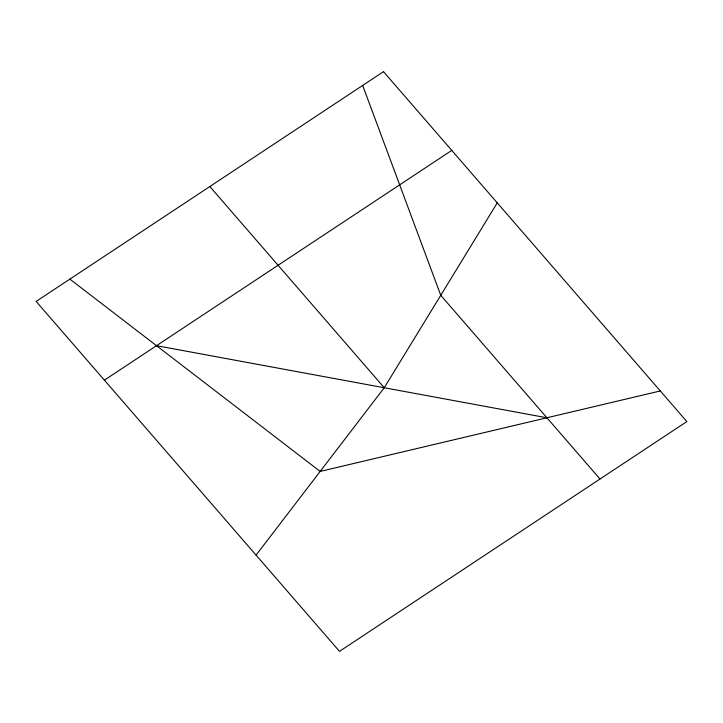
<?xml version="1.0" encoding="UTF-8"?>
<svg xmlns="http://www.w3.org/2000/svg" width="723" height="723" viewBox="0 0 723 723"><rect width="100%" height="100%" fill="white"/><g stroke="black" fill="none" stroke-linecap="round" stroke-linejoin="round"><path stroke-width="1.08" d="M256.069 555.119L384.247 387.745L497.261 202.865M104.401 380.162L451.767 150.384M660.307 390.953L320.162 471.432L69.869 279.123M156.502 345.693L546.922 417.786M600.009 479.024L440.759 295.309L362.666 85.431M209.833 186.534L384.247 387.745M383.506 71.649L36.15 301.428L339.494 651.351L686.85 421.572L383.506 71.649"/></g></svg>
